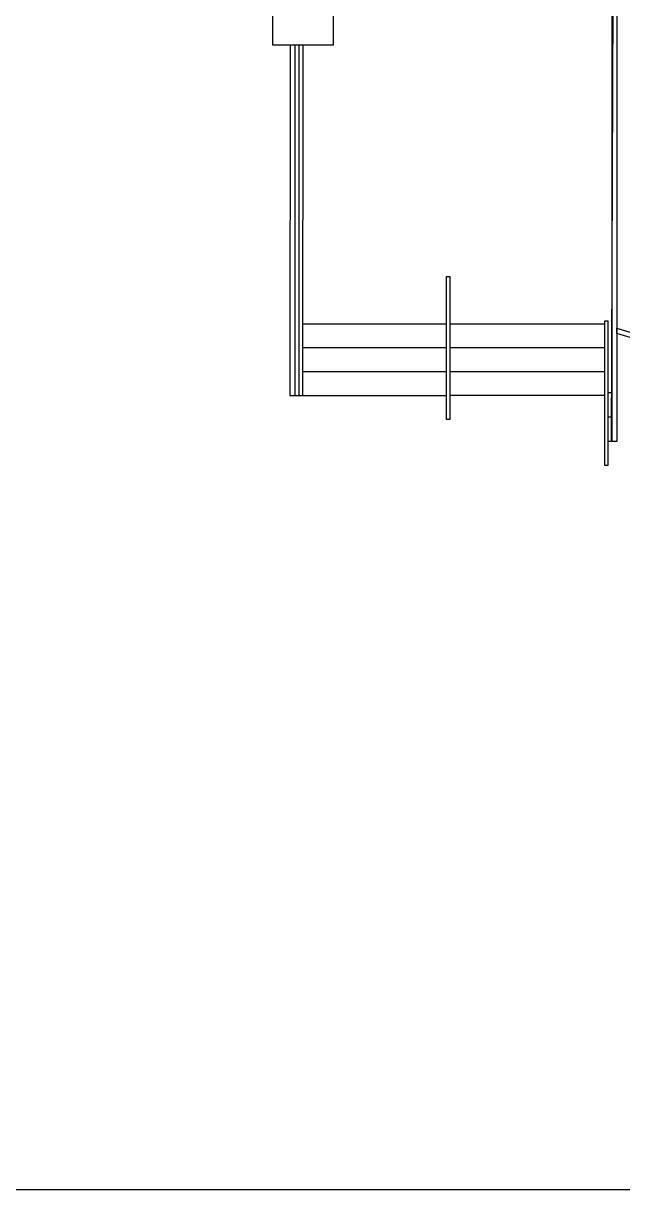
# Model space of a CAD drawing. Header units: feet. Extents: x 0 to 4382, y 0 to 3475.
# Drawn here: x 970 to 1423, y 0 to 883 of the extents above; entities that cross this region are included whole.
import ezdxf

# ---------------------------------------------------------------- set-up
doc = ezdxf.new("R2010")
doc.units = ezdxf.units.FT
doc.header["$MEASUREMENT"] = 0
doc.layers.get('0').update_dxf_attribs({"color": 255})

msp = doc.modelspace()

# ---------------------------------------------------------------- linework, layer by layer
for p, q in [((1175.06, 601.01), (1175.19, 866.26)), ((1178.06, 601.01), (1178.19, 866.26)), ((1180.89, 866.25), (1180.76, 601.01)), ((1289.53, 655.02), (1180.79, 655.01)), ((1409.17, 655.03), (1292.23, 655.02)), ((1289.53, 637.02), (1180.78, 637.07)), ((1409.4, 637.03), (1292.23, 637.02)), ((1289.53, 619.02), (1181.07, 619.01)), ((1409.4, 619.03), (1292.23, 619.02)), ((1409.4, 601.03), (1292.23, 601.02)), ((1414.3, 603.15), (1411.7, 603.15)), ((1414.23, 584.78), (1411.7, 584.78))]:
    msp.add_line(p, q)
for points in [[(0, 3475), (4381.85, 3475), (4381.85, 0), (0, 0)], [(1414.93, 1034.02), (1418.51, 1034.02), (1418.61, 566.18), (1415.03, 566.18)], [(1674.05, 570.97), (1418.59, 648.08), (1418.59, 652.11), (1666.49, 575.8), (1505.82, 791.38), (1507.95, 792.88)], [(1292.22, 691.02), (1292.23, 583.02), (1289.53, 583.02), (1289.52, 691.02)], [(1409.4, 657.69), (1411.7, 657.69), (1411.7, 548.2), (1409.4, 548.2)]]:
    msp.add_lwpolyline(points, close=True)
for points in [[(1203.93, 866.25), (1158.33, 866.27), (1158.46, 1136.02), (1187.38, 1136.01), (1187.35, 1068.42), (1204.03, 1068.41), (1203.93, 866.24)], [(1415.86, 1034.02), (1414.17, 566.18), (1411.7, 566.18)], [(1171.35, 866.26), (1171.22, 601.01), (1289.53, 601.02)]]:
    msp.add_lwpolyline(points)

doc.saveas('drawing.dxf')
